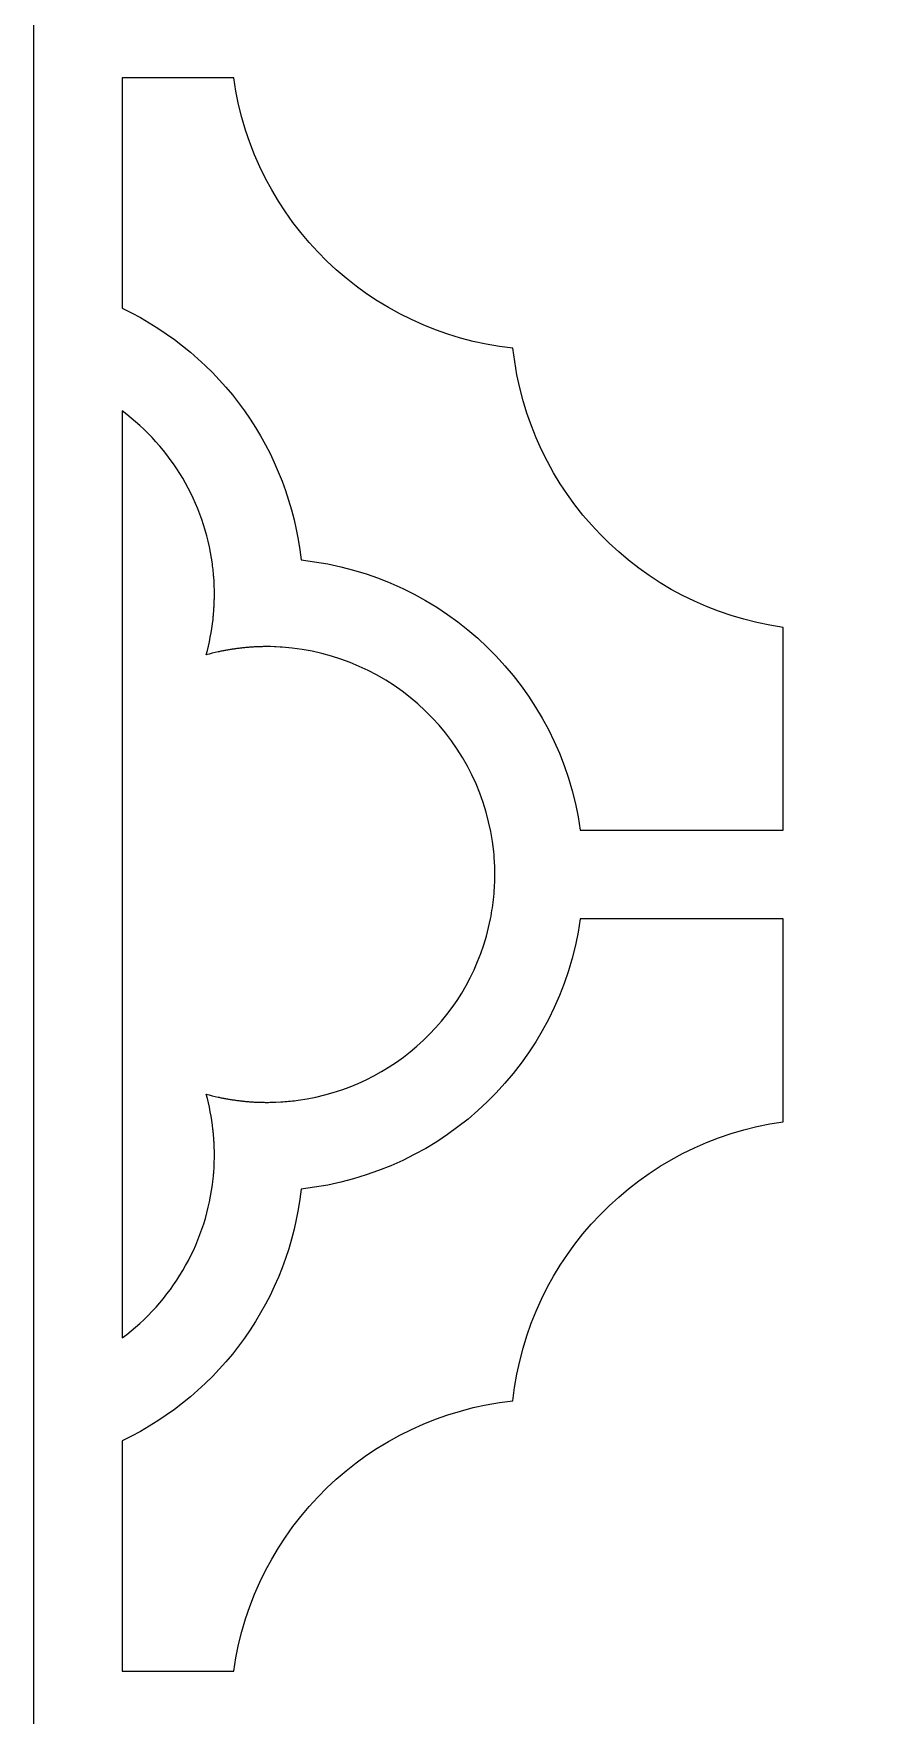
# Model space of a CAD drawing. Header units: centimetres. Extents: x -7.4 to -1.5, y -9 to 2.2.
# Drawn here: x -7.44 to -6.442, y -5.4 to -3.383 of the extents above; entities that cross this region are included whole.
import ezdxf

# ---------------------------------------------------------------- set-up
doc = ezdxf.new("R2010")
doc.units = ezdxf.units.CM
doc.header["$MEASUREMENT"] = 0
doc.layers.add('layer 1', color=7, linetype='Continuous')

msp = doc.modelspace()

# ---------------------------------------------------------------- linework, layer by layer
at = {"layer": 'layer 1', "color": 250}
for points, knots in [([(-7.43951, 2.23468), (-7.43951, 2.23468), (-7.33331, 2.23468), (-7.33331, 2.23468), (-7.33331, 2.23468), (-7.33331, 2.23468), (-1.60574, 2.23468), (-1.60574, 2.23468), (-1.60574, 2.23468), (-1.60574, 2.23468), (-1.49953, 2.23468), (-1.49953, 2.23468), (-1.49953, 2.23468), (-1.49953, 2.23468), (-1.49953, 2.12848), (-1.49953, 2.12848), (-1.49953, 2.12848), (-1.49953, 2.12848), (-1.49953, -8.89401), (-1.49953, -8.89401), (-1.49953, -8.89401), (-1.49953, -8.89401), (-1.49953, -9.00021), (-1.49953, -9.00021), (-1.49953, -9.00021), (-1.49953, -9.00021), (-1.60574, -9.00021), (-1.60574, -9.00021), (-1.60574, -9.00021), (-1.60574, -9.00021), (-7.33331, -9.00021), (-7.33331, -9.00021), (-7.33331, -9.00021), (-7.33331, -9.00021), (-7.43951, -9.00021), (-7.43951, -9.00021), (-7.43951, -9.00021), (-7.43951, -9.00021), (-7.43951, -8.89401), (-7.43951, -8.89401), (-7.43951, -8.89401), (-7.43951, -8.89401), (-7.43951, 2.12848), (-7.43951, 2.12848), (-7.43951, 2.12848), (-7.43951, 2.12848), (-7.43951, 2.23468), (-7.43951, 2.23468)], [0, 0, 0, 0, 0.0769231, 0.0769231, 0.0769231, 0.0769231, 0.1538462, 0.1538462, 0.1538462, 0.1538462, 0.2307692, 0.2307692, 0.2307692, 0.2307692, 0.3076923, 0.3076923, 0.3076923, 0.3076923, 0.3846154, 0.3846154, 0.3846154, 0.3846154, 0.4615385, 0.4615385, 0.4615385, 0.4615385, 0.5384615, 0.5384615, 0.5384615, 0.5384615, 0.6153846, 0.6153846, 0.6153846, 0.6153846, 0.6923077, 0.6923077, 0.6923077, 0.6923077, 0.7692308, 0.7692308, 0.7692308, 0.7692308, 0.8461538, 0.8461538, 0.8461538, 0.8461538, 1, 1, 1, 1]), ([(-7.33331, -3.43586), (-7.33331, -3.43586), (-7.3231, -3.43586), (-7.3231, -3.43586), (-7.3231, -3.43586), (-7.3231, -3.43586), (-7.25069, -3.43586), (-7.25069, -3.43586), (-7.25069, -3.43586), (-7.25069, -3.43586), (-7.19951, -3.43586), (-7.19951, -3.43586), (-7.19951, -3.43586), (-7.17531, -3.60802), (-7.03744, -3.74165), (-6.86457, -3.76014), (-6.86457, -3.76014), (-6.84596, -3.93299), (-6.71248, -4.07101), (-6.5403, -4.09507), (-6.5403, -4.09507), (-6.5403, -4.09507), (-6.5403, -4.14635), (-6.5403, -4.14635), (-6.5403, -4.14635), (-6.5403, -4.14635), (-6.5403, -4.17249), (-6.5403, -4.17249), (-6.5403, -4.17249), (-6.5403, -4.17249), (-6.5403, -4.24989), (-6.5403, -4.24989), (-6.5403, -4.24989), (-6.5403, -4.24989), (-6.5403, -4.33851), (-6.5403, -4.33851), (-6.5403, -4.33851), (-6.5403, -4.33851), (-6.66203, -4.33851), (-6.66203, -4.33851), (-6.66203, -4.33851), (-6.66203, -4.33851), (-6.78374, -4.33851), (-6.78374, -4.33851), (-6.78374, -4.33851), (-6.80795, -4.16634), (-6.94582, -4.03272), (-7.11868, -4.01422), (-7.11868, -4.01422), (-7.13302, -3.88309), (-7.21416, -3.76882), (-7.33331, -3.71221), (-7.33331, -3.71221), (-7.33331, -3.71221), (-7.33331, -3.43586), (-7.33331, -3.43586)], [0, 0, 0, 0, 0.0666667, 0.0666667, 0.0666667, 0.0666667, 0.1333333, 0.1333333, 0.1333333, 0.1333333, 0.2, 0.2, 0.2, 0.2, 0.2666667, 0.2666667, 0.2666667, 0.2666667, 0.3333333, 0.3333333, 0.3333333, 0.3333333, 0.4, 0.4, 0.4, 0.4, 0.4666667, 0.4666667, 0.4666667, 0.4666667, 0.5333333, 0.5333333, 0.5333333, 0.5333333, 0.6, 0.6, 0.6, 0.6, 0.6666667, 0.6666667, 0.6666667, 0.6666667, 0.7333333, 0.7333333, 0.7333333, 0.7333333, 0.8, 0.8, 0.8, 0.8, 0.8666667, 0.8666667, 0.8666667, 0.8666667, 1, 1, 1, 1]), ([(-7.33331, -3.83548), (-7.274, -3.87951), (-7.23497, -3.94568), (-7.22508, -4.01887), (-7.22508, -4.01887), (-7.22508, -4.01887), (-7.22492, -4.02001), (-7.22492, -4.02001), (-7.22492, -4.02001), (-7.22492, -4.02001), (-7.22479, -4.02118), (-7.22479, -4.02118), (-7.22479, -4.02118), (-7.22479, -4.02118), (-7.22451, -4.02349), (-7.22451, -4.02349), (-7.22451, -4.02349), (-7.22451, -4.02349), (-7.2243, -4.02523), (-7.2243, -4.02523), (-7.2243, -4.02523), (-7.2243, -4.02523), (-7.22417, -4.02638), (-7.22417, -4.02638), (-7.22417, -4.02638), (-7.22417, -4.02638), (-7.224, -4.02813), (-7.224, -4.02813), (-7.224, -4.02813), (-7.224, -4.02813), (-7.22386, -4.02962), (-7.22386, -4.02962), (-7.22386, -4.02962), (-7.22386, -4.02962), (-7.22374, -4.03103), (-7.22374, -4.03103), (-7.22374, -4.03103), (-7.22374, -4.03103), (-7.22364, -4.03221), (-7.22364, -4.03221), (-7.22364, -4.03221), (-7.22364, -4.03221), (-7.22356, -4.03319), (-7.22356, -4.03319), (-7.22356, -4.03319), (-7.22356, -4.03319), (-7.22345, -4.03454), (-7.22345, -4.03454), (-7.22345, -4.03454), (-7.22345, -4.03454), (-7.22311, -4.0398), (-7.22311, -4.0398), (-7.22311, -4.0398), (-7.22311, -4.0398), (-7.22304, -4.04097), (-7.22304, -4.04097), (-7.22304, -4.04097), (-7.22304, -4.04097), (-7.223, -4.04215), (-7.223, -4.04215), (-7.223, -4.04215), (-7.223, -4.04215), (-7.22293, -4.04333), (-7.22293, -4.04333), (-7.22293, -4.04333), (-7.22293, -4.04333), (-7.22289, -4.0445), (-7.22289, -4.0445), (-7.22289, -4.0445), (-7.22289, -4.0445), (-7.22283, -4.04623), (-7.22283, -4.04623), (-7.22283, -4.04623), (-7.22283, -4.04623), (-7.22272, -4.05016), (-7.22272, -4.05016), (-7.22272, -4.05016), (-7.22272, -4.05016), (-7.22271, -4.05163), (-7.22271, -4.05163), (-7.22271, -4.05163), (-7.22271, -4.05163), (-7.22267, -4.05341), (-7.22267, -4.05341), (-7.22267, -4.05341), (-7.22267, -4.05341), (-7.22265, -4.05516), (-7.22265, -4.05516), (-7.22265, -4.05516), (-7.22265, -4.05516), (-7.22267, -4.05636), (-7.22267, -4.05636), (-7.22267, -4.05636), (-7.22267, -4.05636), (-7.22267, -4.05753), (-7.22267, -4.05753), (-7.22267, -4.05753), (-7.22267, -4.05753), (-7.22271, -4.05871), (-7.22271, -4.05871), (-7.22271, -4.05871), (-7.22271, -4.05871), (-7.22271, -4.05988), (-7.22271, -4.05988), (-7.22271, -4.05988), (-7.22271, -4.05988), (-7.22274, -4.06107), (-7.22274, -4.06107), (-7.22274, -4.06107), (-7.22274, -4.06107), (-7.22276, -4.06226), (-7.22276, -4.06226), (-7.22276, -4.06226), (-7.22276, -4.06226), (-7.22279, -4.06343), (-7.22279, -4.06343), (-7.22279, -4.06343), (-7.22279, -4.06343), (-7.22283, -4.0646), (-7.22283, -4.0646), (-7.22283, -4.0646), (-7.22283, -4.0646), (-7.22289, -4.06577), (-7.22289, -4.06577), (-7.22289, -4.06577), (-7.22289, -4.06577), (-7.22293, -4.06696), (-7.22293, -4.06696), (-7.22293, -4.06696), (-7.22293, -4.06696), (-7.223, -4.06813), (-7.223, -4.06813), (-7.223, -4.06813), (-7.223, -4.06813), (-7.22304, -4.06929), (-7.22304, -4.06929), (-7.22304, -4.06929), (-7.22304, -4.06929), (-7.22311, -4.07047), (-7.22311, -4.07047), (-7.22311, -4.07047), (-7.22311, -4.07047), (-7.22316, -4.07163), (-7.22316, -4.07163), (-7.22316, -4.07163), (-7.22316, -4.07163), (-7.22324, -4.0728), (-7.22324, -4.0728), (-7.22324, -4.0728), (-7.22324, -4.0728), (-7.2233, -4.07395), (-7.2233, -4.07395), (-7.2233, -4.07395), (-7.2233, -4.07395), (-7.2234, -4.07513), (-7.2234, -4.07513), (-7.2234, -4.07513), (-7.2234, -4.07513), (-7.22348, -4.07628), (-7.22348, -4.07628), (-7.22348, -4.07628), (-7.22348, -4.07628), (-7.22358, -4.07746), (-7.22358, -4.07746), (-7.22358, -4.07746), (-7.22358, -4.07746), (-7.22367, -4.0786), (-7.22367, -4.0786), (-7.22367, -4.0786), (-7.22367, -4.0786), (-7.2238, -4.07979), (-7.2238, -4.07979), (-7.2238, -4.07979), (-7.2238, -4.07979), (-7.22389, -4.08093), (-7.22389, -4.08093), (-7.22389, -4.08093), (-7.22389, -4.08093), (-7.224, -4.08207), (-7.224, -4.08207), (-7.224, -4.08207), (-7.224, -4.08207), (-7.22409, -4.08323), (-7.22409, -4.08323), (-7.22409, -4.08323), (-7.22409, -4.08323), (-7.22422, -4.08438), (-7.22422, -4.08438), (-7.22422, -4.08438), (-7.22422, -4.08438), (-7.22435, -4.08552), (-7.22435, -4.08552), (-7.22435, -4.08552), (-7.22593, -4.0999), (-7.22866, -4.11413), (-7.23252, -4.12807), (-7.23252, -4.12807), (-7.22779, -4.12679), (-7.22303, -4.12563), (-7.21825, -4.12458), (-7.21825, -4.12458), (-7.21825, -4.12458), (-7.21713, -4.12432), (-7.21713, -4.12432), (-7.21713, -4.12432), (-7.21713, -4.12432), (-7.21602, -4.12409), (-7.21602, -4.12409), (-7.21602, -4.12409), (-7.21602, -4.12409), (-7.2149, -4.12384), (-7.2149, -4.12384), (-7.2149, -4.12384), (-7.2149, -4.12384), (-7.21378, -4.12363), (-7.21378, -4.12363), (-7.21378, -4.12363), (-7.21378, -4.12363), (-7.21267, -4.1234), (-7.21267, -4.1234), (-7.21267, -4.1234), (-7.21267, -4.1234), (-7.21156, -4.1232), (-7.21156, -4.1232), (-7.21156, -4.1232), (-7.21156, -4.1232), (-7.21044, -4.12297), (-7.21044, -4.12297), (-7.21044, -4.12297), (-7.21044, -4.12297), (-7.20932, -4.12278), (-7.20932, -4.12278), (-7.20932, -4.12278), (-7.20932, -4.12278), (-7.20818, -4.12255), (-7.20818, -4.12255), (-7.20818, -4.12255), (-7.20818, -4.12255), (-7.20708, -4.12237), (-7.20708, -4.12237), (-7.20708, -4.12237), (-7.20708, -4.12237), (-7.20593, -4.12215), (-7.20593, -4.12215), (-7.20593, -4.12215), (-7.20593, -4.12215), (-7.20482, -4.12198), (-7.20482, -4.12198), (-7.20482, -4.12198), (-7.20482, -4.12198), (-7.20368, -4.1218), (-7.20368, -4.1218), (-7.20368, -4.1218), (-7.20368, -4.1218), (-7.20255, -4.12161), (-7.20255, -4.12161), (-7.20255, -4.12161), (-7.20255, -4.12161), (-7.20141, -4.12142), (-7.20141, -4.12142), (-7.20141, -4.12142), (-7.20141, -4.12142), (-7.20028, -4.12127), (-7.20028, -4.12127), (-7.20028, -4.12127), (-7.20028, -4.12127), (-7.19914, -4.12108), (-7.19914, -4.12108), (-7.19914, -4.12108), (-7.19914, -4.12108), (-7.19798, -4.12092), (-7.19798, -4.12092), (-7.19798, -4.12092), (-7.19798, -4.12092), (-7.19683, -4.12074), (-7.19683, -4.12074), (-7.19683, -4.12074), (-7.19683, -4.12074), (-7.19572, -4.12061), (-7.19572, -4.12061), (-7.19572, -4.12061), (-7.19572, -4.12061), (-7.19456, -4.12046), (-7.19456, -4.12046), (-7.19456, -4.12046), (-7.19456, -4.12046), (-7.19342, -4.12032), (-7.19342, -4.12032), (-7.19342, -4.12032), (-7.19342, -4.12032), (-7.19227, -4.12017), (-7.19227, -4.12017), (-7.19227, -4.12017), (-7.19227, -4.12017), (-7.19113, -4.12004), (-7.19113, -4.12004), (-7.19113, -4.12004), (-7.19113, -4.12004), (-7.18998, -4.11991), (-7.18998, -4.11991), (-7.18998, -4.11991), (-7.18998, -4.11991), (-7.18883, -4.11977), (-7.18883, -4.11977), (-7.18883, -4.11977), (-7.18883, -4.11977), (-7.18767, -4.11965), (-7.18767, -4.11965), (-7.18767, -4.11965), (-7.18767, -4.11965), (-7.18653, -4.11955), (-7.18653, -4.11955), (-7.18653, -4.11955), (-7.18653, -4.11955), (-7.18538, -4.11943), (-7.18538, -4.11943), (-7.18538, -4.11943), (-7.18538, -4.11943), (-7.18424, -4.11934), (-7.18424, -4.11934), (-7.18424, -4.11934), (-7.18424, -4.11934), (-7.18306, -4.11922), (-7.18306, -4.11922), (-7.18306, -4.11922), (-7.18306, -4.11922), (-7.18191, -4.11912), (-7.18191, -4.11912), (-7.18191, -4.11912), (-7.18191, -4.11912), (-7.18073, -4.11904), (-7.18073, -4.11904), (-7.18073, -4.11904), (-7.18073, -4.11904), (-7.17959, -4.11895), (-7.17959, -4.11895), (-7.17959, -4.11895), (-7.17959, -4.11895), (-7.1784, -4.11885), (-7.1784, -4.11885), (-7.1784, -4.11885), (-7.1784, -4.11885), (-7.17726, -4.11879), (-7.17726, -4.11879), (-7.17726, -4.11879), (-7.17726, -4.11879), (-7.17608, -4.11871), (-7.17608, -4.11871), (-7.17608, -4.11871), (-7.17608, -4.11871), (-7.17492, -4.11865), (-7.17492, -4.11865), (-7.17492, -4.11865), (-7.17492, -4.11865), (-7.17373, -4.11858), (-7.17373, -4.11858), (-7.17373, -4.11858), (-7.17373, -4.11858), (-7.17259, -4.11854), (-7.17259, -4.11854), (-7.17259, -4.11854), (-7.17259, -4.11854), (-7.1714, -4.11849), (-7.1714, -4.11849), (-7.1714, -4.11849), (-7.1714, -4.11849), (-7.17022, -4.11844), (-7.17022, -4.11844), (-7.17022, -4.11844), (-7.17022, -4.11844), (-7.16905, -4.11838), (-7.16905, -4.11838), (-7.16905, -4.11838), (-7.16905, -4.11838), (-7.16788, -4.11834), (-7.16788, -4.11834), (-7.16788, -4.11834), (-7.16788, -4.11834), (-7.1667, -4.11831), (-7.1667, -4.11831), (-7.1667, -4.11831), (-7.1667, -4.11831), (-7.16553, -4.11828), (-7.16553, -4.11828), (-7.16553, -4.11828), (-7.16553, -4.11828), (-7.16434, -4.11826), (-7.16434, -4.11826), (-7.16434, -4.11826), (-7.16434, -4.11826), (-7.16317, -4.11826), (-7.16317, -4.11826), (-7.16317, -4.11826), (-7.16317, -4.11826), (-7.16198, -4.11823), (-7.16198, -4.11823), (-7.16198, -4.11823), (-7.16198, -4.11823), (-7.16081, -4.11823), (-7.16081, -4.11823), (-7.16081, -4.11823), (-7.16081, -4.11823), (-7.15962, -4.11821), (-7.15962, -4.11821), (-7.15962, -4.11821), (-7.15962, -4.11821), (-7.15843, -4.11823), (-7.15843, -4.11823), (-7.15843, -4.11823), (-7.15843, -4.11823), (-7.157, -4.11823), (-7.157, -4.11823), (-7.157, -4.11823), (-7.157, -4.11823), (-7.15548, -4.11826), (-7.15548, -4.11826), (-7.15548, -4.11826), (-7.15548, -4.11826), (-7.15042, -4.11838), (-7.15042, -4.11838), (-7.15042, -4.11838), (-7.15042, -4.11838), (-7.14897, -4.11845), (-7.14897, -4.11845), (-7.14897, -4.11845), (-7.14897, -4.11845), (-7.14368, -4.1187), (-7.14368, -4.1187), (-7.14368, -4.1187), (-7.14368, -4.1187), (-7.14251, -4.11878), (-7.14251, -4.11878), (-7.14251, -4.11878), (-7.14251, -4.11878), (-7.14133, -4.11884), (-7.14133, -4.11884), (-7.14133, -4.11884), (-7.077, -4.12334), (-7.01627, -4.15035), (-6.96982, -4.19508), (-6.96982, -4.19508), (-6.92335, -4.23984), (-6.89424, -4.29965), (-6.88766, -4.36383), (-6.88766, -4.36383), (-6.88766, -4.36383), (-6.88726, -4.36799), (-6.88726, -4.36799), (-6.88726, -4.36799), (-6.88726, -4.36799), (-6.88713, -4.36964), (-6.88713, -4.36964), (-6.88713, -4.36964), (-6.88684, -4.37342), (-6.88661, -4.3772), (-6.88645, -4.38099), (-6.88645, -4.38099), (-6.88645, -4.38099), (-6.88641, -4.38224), (-6.88641, -4.38224), (-6.88641, -4.38224), (-6.88641, -4.38224), (-6.88634, -4.38394), (-6.88634, -4.38394), (-6.88634, -4.38394), (-6.88634, -4.38394), (-6.88628, -4.38635), (-6.88628, -4.38635), (-6.88628, -4.38635), (-6.88628, -4.38635), (-6.88628, -4.38733), (-6.88628, -4.38733), (-6.88628, -4.38733), (-6.88628, -4.38733), (-6.88624, -4.38902), (-6.88624, -4.38902), (-6.88624, -4.38902), (-6.88624, -4.38902), (-6.88623, -4.39074), (-6.88623, -4.39074), (-6.88623, -4.39074), (-6.88623, -4.39074), (-6.88623, -4.39243), (-6.88623, -4.39243), (-6.88623, -4.39243), (-6.88623, -4.39243), (-6.88624, -4.39412), (-6.88624, -4.39412), (-6.88624, -4.39412), (-6.88624, -4.39412), (-6.88627, -4.39548), (-6.88627, -4.39548), (-6.88627, -4.39548), (-6.88627, -4.39548), (-6.88628, -4.39667), (-6.88628, -4.39667), (-6.88628, -4.39667), (-6.88628, -4.39667), (-6.88631, -4.39835), (-6.88631, -4.39835), (-6.88631, -4.39835), (-6.88631, -4.39835), (-6.88638, -4.40007), (-6.88638, -4.40007), (-6.88638, -4.40007), (-6.88638, -4.40007), (-6.88641, -4.40123), (-6.88641, -4.40123), (-6.88641, -4.40123), (-6.88658, -4.40559), (-6.88684, -4.40997), (-6.88719, -4.41433), (-6.88719, -4.41433), (-6.88719, -4.41433), (-6.88755, -4.41851), (-6.88755, -4.41851), (-6.88755, -4.41851), (-6.88846, -4.42728), (-6.88974, -4.43601), (-6.89141, -4.44467), (-6.89141, -4.44467), (-6.9139, -4.55906), (-7.00675, -4.64657), (-7.12225, -4.66242), (-7.12225, -4.66242), (-7.1283, -4.66326), (-7.13437, -4.66388), (-7.14046, -4.66431), (-7.14046, -4.66431), (-7.14046, -4.66431), (-7.1419, -4.6644), (-7.1419, -4.6644), (-7.1419, -4.6644), (-7.1419, -4.6644), (-7.14309, -4.66447), (-7.14309, -4.66447), (-7.14309, -4.66447), (-7.14309, -4.66447), (-7.14897, -4.66476), (-7.14897, -4.66476), (-7.14897, -4.66476), (-7.14897, -4.66476), (-7.15042, -4.66483), (-7.15042, -4.66483), (-7.15042, -4.66483), (-7.15042, -4.66483), (-7.15461, -4.66494), (-7.15461, -4.66494), (-7.15461, -4.66494), (-7.15461, -4.66494), (-7.15608, -4.66495), (-7.15608, -4.66495), (-7.15608, -4.66495), (-7.15608, -4.66495), (-7.15786, -4.66498), (-7.15786, -4.66498), (-7.15786, -4.66498), (-7.15786, -4.66498), (-7.15962, -4.66501), (-7.15962, -4.66501), (-7.15962, -4.66501), (-7.15962, -4.66501), (-7.16081, -4.66498), (-7.16081, -4.66498), (-7.16081, -4.66498), (-7.16081, -4.66498), (-7.16198, -4.66498), (-7.16198, -4.66498), (-7.16198, -4.66498), (-7.16198, -4.66498), (-7.16317, -4.66495), (-7.16317, -4.66495), (-7.16317, -4.66495), (-7.16317, -4.66495), (-7.16434, -4.66495), (-7.16434, -4.66495), (-7.16434, -4.66495), (-7.16434, -4.66495), (-7.16553, -4.66491), (-7.16553, -4.66491), (-7.16553, -4.66491), (-7.16553, -4.66491), (-7.1667, -4.6649), (-7.1667, -4.6649), (-7.1667, -4.6649), (-7.1667, -4.6649), (-7.16788, -4.66487), (-7.16788, -4.66487), (-7.16788, -4.66487), (-7.16788, -4.66487), (-7.16905, -4.66483), (-7.16905, -4.66483), (-7.16905, -4.66483), (-7.16905, -4.66483), (-7.17022, -4.66477), (-7.17022, -4.66477), (-7.17022, -4.66477), (-7.17022, -4.66477), (-7.1714, -4.66473), (-7.1714, -4.66473), (-7.1714, -4.66473), (-7.1714, -4.66473), (-7.17259, -4.66466), (-7.17259, -4.66466), (-7.17259, -4.66466), (-7.17259, -4.66466), (-7.17373, -4.66462), (-7.17373, -4.66462), (-7.17373, -4.66462), (-7.17373, -4.66462), (-7.17492, -4.66456), (-7.17492, -4.66456), (-7.17492, -4.66456), (-7.17492, -4.66456), (-7.17607, -4.66449), (-7.17607, -4.66449), (-7.17607, -4.66449), (-7.17607, -4.66449), (-7.17725, -4.66443), (-7.17725, -4.66443), (-7.17725, -4.66443), (-7.17725, -4.66443), (-7.17839, -4.66435), (-7.17839, -4.66435), (-7.17839, -4.66435), (-7.17839, -4.66435), (-7.17958, -4.66427), (-7.17958, -4.66427), (-7.17958, -4.66427), (-7.17958, -4.66427), (-7.18072, -4.66417), (-7.18072, -4.66417), (-7.18072, -4.66417), (-7.18072, -4.66417), (-7.1819, -4.66408), (-7.1819, -4.66408), (-7.1819, -4.66408), (-7.1819, -4.66408), (-7.18304, -4.66399), (-7.18304, -4.66399), (-7.18304, -4.66399), (-7.18304, -4.66399), (-7.1842, -4.66387), (-7.1842, -4.66387), (-7.1842, -4.66387), (-7.1842, -4.66387), (-7.18536, -4.66377), (-7.18536, -4.66377), (-7.18536, -4.66377), (-7.18536, -4.66377), (-7.18651, -4.66366), (-7.18651, -4.66366), (-7.18651, -4.66366), (-7.18651, -4.66366), (-7.18765, -4.66355), (-7.18765, -4.66355), (-7.18765, -4.66355), (-7.18765, -4.66355), (-7.18882, -4.66344), (-7.18882, -4.66344), (-7.18882, -4.66344), (-7.18882, -4.66344), (-7.18995, -4.66331), (-7.18995, -4.66331), (-7.18995, -4.66331), (-7.18995, -4.66331), (-7.1911, -4.66317), (-7.1911, -4.66317), (-7.1911, -4.66317), (-7.1911, -4.66317), (-7.19226, -4.66304), (-7.19226, -4.66304), (-7.19226, -4.66304), (-7.19226, -4.66304), (-7.1934, -4.66289), (-7.1934, -4.66289), (-7.1934, -4.66289), (-7.1934, -4.66289), (-7.19454, -4.66275), (-7.19454, -4.66275), (-7.19454, -4.66275), (-7.19454, -4.66275), (-7.1957, -4.66259), (-7.1957, -4.66259), (-7.1957, -4.66259), (-7.1957, -4.66259), (-7.19681, -4.66246), (-7.19681, -4.66246), (-7.19681, -4.66246), (-7.19681, -4.66246), (-7.19795, -4.66228), (-7.19795, -4.66228), (-7.19795, -4.66228), (-7.19795, -4.66228), (-7.1991, -4.66212), (-7.1991, -4.66212), (-7.1991, -4.66212), (-7.1991, -4.66212), (-7.20025, -4.66195), (-7.20025, -4.66195), (-7.20025, -4.66195), (-7.20025, -4.66195), (-7.20137, -4.66179), (-7.20137, -4.66179), (-7.20137, -4.66179), (-7.20137, -4.66179), (-7.20252, -4.66159), (-7.20252, -4.66159), (-7.20252, -4.66159), (-7.20252, -4.66159), (-7.20363, -4.66142), (-7.20363, -4.66142), (-7.20363, -4.66142), (-7.20363, -4.66142), (-7.20478, -4.66122), (-7.20478, -4.66122), (-7.20478, -4.66122), (-7.20478, -4.66122), (-7.2059, -4.66105), (-7.2059, -4.66105), (-7.2059, -4.66105), (-7.2059, -4.66105), (-7.20705, -4.66084), (-7.20705, -4.66084), (-7.20705, -4.66084), (-7.20705, -4.66084), (-7.20816, -4.66065), (-7.20816, -4.66065), (-7.20816, -4.66065), (-7.20816, -4.66065), (-7.20928, -4.66043), (-7.20928, -4.66043), (-7.20928, -4.66043), (-7.20928, -4.66043), (-7.2104, -4.66023), (-7.2104, -4.66023), (-7.2104, -4.66023), (-7.2104, -4.66023), (-7.21151, -4.66001), (-7.21151, -4.66001), (-7.21151, -4.66001), (-7.21151, -4.66001), (-7.21264, -4.6598), (-7.21264, -4.6598), (-7.21264, -4.6598), (-7.21264, -4.6598), (-7.21375, -4.65958), (-7.21375, -4.65958), (-7.21375, -4.65958), (-7.21375, -4.65958), (-7.21486, -4.65937), (-7.21486, -4.65937), (-7.21486, -4.65937), (-7.21486, -4.65937), (-7.21598, -4.65911), (-7.21598, -4.65911), (-7.21598, -4.65911), (-7.21598, -4.65911), (-7.21709, -4.65889), (-7.21709, -4.65889), (-7.21709, -4.65889), (-7.21709, -4.65889), (-7.21821, -4.65864), (-7.21821, -4.65864), (-7.21821, -4.65864), (-7.22299, -4.65759), (-7.22774, -4.65642), (-7.23246, -4.65513), (-7.23246, -4.65513), (-7.22865, -4.66908), (-7.22594, -4.68331), (-7.22436, -4.69768), (-7.22436, -4.69768), (-7.22436, -4.69768), (-7.22423, -4.69882), (-7.22423, -4.69882), (-7.22423, -4.69882), (-7.22423, -4.69882), (-7.22411, -4.69998), (-7.22411, -4.69998), (-7.22411, -4.69998), (-7.22411, -4.69998), (-7.224, -4.70113), (-7.224, -4.70113), (-7.224, -4.70113), (-7.224, -4.70113), (-7.22389, -4.70228), (-7.22389, -4.70228), (-7.22389, -4.70228), (-7.22389, -4.70228), (-7.2238, -4.70342), (-7.2238, -4.70342), (-7.2238, -4.70342), (-7.2238, -4.70342), (-7.22367, -4.7046), (-7.22367, -4.7046), (-7.22367, -4.7046), (-7.22367, -4.7046), (-7.22358, -4.70576), (-7.22358, -4.70576), (-7.22358, -4.70576), (-7.22358, -4.70576), (-7.22348, -4.70693), (-7.22348, -4.70693), (-7.22348, -4.70693), (-7.22348, -4.70693), (-7.2234, -4.70807), (-7.2234, -4.70807), (-7.2234, -4.70807), (-7.2234, -4.70807), (-7.2233, -4.70926), (-7.2233, -4.70926), (-7.2233, -4.70926), (-7.2233, -4.70926), (-7.22324, -4.7104), (-7.22324, -4.7104), (-7.22324, -4.7104), (-7.22324, -4.7104), (-7.22316, -4.71158), (-7.22316, -4.71158), (-7.22316, -4.71158), (-7.22316, -4.71158), (-7.22311, -4.71274), (-7.22311, -4.71274), (-7.22311, -4.71274), (-7.22311, -4.71274), (-7.22304, -4.71392), (-7.22304, -4.71392), (-7.22304, -4.71392), (-7.22304, -4.71392), (-7.223, -4.71507), (-7.223, -4.71507), (-7.223, -4.71507), (-7.223, -4.71507), (-7.22293, -4.71626), (-7.22293, -4.71626), (-7.22293, -4.71626), (-7.22293, -4.71626), (-7.22289, -4.71743), (-7.22289, -4.71743), (-7.22289, -4.71743), (-7.22289, -4.71743), (-7.22283, -4.71861), (-7.22283, -4.71861), (-7.22283, -4.71861), (-7.22283, -4.71861), (-7.22279, -4.71978), (-7.22279, -4.71978), (-7.22279, -4.71978), (-7.22279, -4.71978), (-7.22276, -4.72095), (-7.22276, -4.72095), (-7.22276, -4.72095), (-7.22276, -4.72095), (-7.22274, -4.72213), (-7.22274, -4.72213), (-7.22274, -4.72213), (-7.22274, -4.72213), (-7.22271, -4.72332), (-7.22271, -4.72332), (-7.22271, -4.72332), (-7.22271, -4.72332), (-7.22271, -4.7245), (-7.22271, -4.7245), (-7.22271, -4.7245), (-7.22271, -4.7245), (-7.22267, -4.72568), (-7.22267, -4.72568), (-7.22267, -4.72568), (-7.22267, -4.72568), (-7.22267, -4.72685), (-7.22267, -4.72685), (-7.22267, -4.72685), (-7.22267, -4.72685), (-7.22265, -4.72804), (-7.22265, -4.72804), (-7.22265, -4.72804), (-7.22265, -4.72804), (-7.22267, -4.72922), (-7.22267, -4.72922), (-7.22267, -4.72922), (-7.22267, -4.72922), (-7.22269, -4.73065), (-7.22269, -4.73065), (-7.22269, -4.73065), (-7.22269, -4.73065), (-7.22271, -4.73218), (-7.22271, -4.73218), (-7.22271, -4.73218), (-7.22271, -4.73218), (-7.22279, -4.73616), (-7.22279, -4.73616), (-7.22279, -4.73616), (-7.22279, -4.73616), (-7.22289, -4.73871), (-7.22289, -4.73871), (-7.22289, -4.73871), (-7.22289, -4.73871), (-7.22293, -4.73988), (-7.22293, -4.73988), (-7.22293, -4.73988), (-7.22293, -4.73988), (-7.223, -4.74106), (-7.223, -4.74106), (-7.223, -4.74106), (-7.223, -4.74106), (-7.22303, -4.74209), (-7.22303, -4.74209), (-7.22303, -4.74209), (-7.22303, -4.74209), (-7.22311, -4.74341), (-7.22311, -4.74341), (-7.22311, -4.74341), (-7.22311, -4.74341), (-7.22344, -4.74852), (-7.22344, -4.74852), (-7.22344, -4.74852), (-7.22344, -4.74852), (-7.22355, -4.74984), (-7.22355, -4.74984), (-7.22355, -4.74984), (-7.22355, -4.74984), (-7.22364, -4.751), (-7.22364, -4.751), (-7.22364, -4.751), (-7.22364, -4.751), (-7.22374, -4.75218), (-7.22374, -4.75218), (-7.22374, -4.75218), (-7.22374, -4.75218), (-7.22385, -4.75333), (-7.22385, -4.75333), (-7.22385, -4.75333), (-7.22385, -4.75333), (-7.22394, -4.75445), (-7.22394, -4.75445), (-7.22394, -4.75445), (-7.22394, -4.75445), (-7.22409, -4.75609), (-7.22409, -4.75609), (-7.22409, -4.75609), (-7.22409, -4.75609), (-7.22424, -4.7574), (-7.22424, -4.7574), (-7.22424, -4.7574), (-7.22424, -4.7574), (-7.22444, -4.75914), (-7.22444, -4.75914), (-7.22444, -4.75914), (-7.22444, -4.75914), (-7.22469, -4.76125), (-7.22469, -4.76125), (-7.22469, -4.76125), (-7.22469, -4.76125), (-7.22485, -4.76261), (-7.22485, -4.76261), (-7.22485, -4.76261), (-7.22485, -4.76261), (-7.22501, -4.76376), (-7.22501, -4.76376), (-7.22501, -4.76376), (-7.23479, -4.83716), (-7.27388, -4.90351), (-7.33331, -4.94768), (-7.33331, -4.94768), (-7.33331, -4.94768), (-7.33331, -3.83548), (-7.33331, -3.83548)], [0, 0, 0, 0, 0.0041152, 0.0041152, 0.0041152, 0.0041152, 0.0082305, 0.0082305, 0.0082305, 0.0082305, 0.0123457, 0.0123457, 0.0123457, 0.0123457, 0.0164609, 0.0164609, 0.0164609, 0.0164609, 0.0205761, 0.0205761, 0.0205761, 0.0205761, 0.0246914, 0.0246914, 0.0246914, 0.0246914, 0.0288066, 0.0288066, 0.0288066, 0.0288066, 0.0329218, 0.0329218, 0.0329218, 0.0329218, 0.037037, 0.037037, 0.037037, 0.037037, 0.0411523, 0.0411523, 0.0411523, 0.0411523, 0.0452675, 0.0452675, 0.0452675, 0.0452675, 0.0493827, 0.0493827, 0.0493827, 0.0493827, 0.0534979, 0.0534979, 0.0534979, 0.0534979, 0.0576132, 0.0576132, 0.0576132, 0.0576132, 0.0617284, 0.0617284, 0.0617284, 0.0617284, 0.0658436, 0.0658436, 0.0658436, 0.0658436, 0.0699588, 0.0699588, 0.0699588, 0.0699588, 0.0740741, 0.0740741, 0.0740741, 0.0740741, 0.0781893, 0.0781893, 0.0781893, 0.0781893, 0.0823045, 0.0823045, 0.0823045, 0.0823045, 0.0864198, 0.0864198, 0.0864198, 0.0864198, 0.090535, 0.090535, 0.090535, 0.090535, 0.0946502, 0.0946502, 0.0946502, 0.0946502, 0.0987654, 0.0987654, 0.0987654, 0.0987654, 0.1028807, 0.1028807, 0.1028807, 0.1028807, 0.1069959, 0.1069959, 0.1069959, 0.1069959, 0.1111111, 0.1111111, 0.1111111, 0.1111111, 0.1152263, 0.1152263, 0.1152263, 0.1152263, 0.1193416, 0.1193416, 0.1193416, 0.1193416, 0.1234568, 0.1234568, 0.1234568, 0.1234568, 0.127572, 0.127572, 0.127572, 0.127572, 0.1316872, 0.1316872, 0.1316872, 0.1316872, 0.1358025, 0.1358025, 0.1358025, 0.1358025, 0.1399177, 0.1399177, 0.1399177, 0.1399177, 0.1440329, 0.1440329, 0.1440329, 0.1440329, 0.1481481, 0.1481481, 0.1481481, 0.1481481, 0.1522634, 0.1522634, 0.1522634, 0.1522634, 0.1563786, 0.1563786, 0.1563786, 0.1563786, 0.1604938, 0.1604938, 0.1604938, 0.1604938, 0.1646091, 0.1646091, 0.1646091, 0.1646091, 0.1687243, 0.1687243, 0.1687243, 0.1687243, 0.1728395, 0.1728395, 0.1728395, 0.1728395, 0.1769547, 0.1769547, 0.1769547, 0.1769547, 0.18107, 0.18107, 0.18107, 0.18107, 0.1851852, 0.1851852, 0.1851852, 0.1851852, 0.1893004, 0.1893004, 0.1893004, 0.1893004, 0.1934156, 0.1934156, 0.1934156, 0.1934156, 0.1975309, 0.1975309, 0.1975309, 0.1975309, 0.2016461, 0.2016461, 0.2016461, 0.2016461, 0.2057613, 0.2057613, 0.2057613, 0.2057613, 0.2098765, 0.2098765, 0.2098765, 0.2098765, 0.2139918, 0.2139918, 0.2139918, 0.2139918, 0.218107, 0.218107, 0.218107, 0.218107, 0.2222222, 0.2222222, 0.2222222, 0.2222222, 0.2263374, 0.2263374, 0.2263374, 0.2263374, 0.2304527, 0.2304527, 0.2304527, 0.2304527, 0.2345679, 0.2345679, 0.2345679, 0.2345679, 0.2386831, 0.2386831, 0.2386831, 0.2386831, 0.2427984, 0.2427984, 0.2427984, 0.2427984, 0.2469136, 0.2469136, 0.2469136, 0.2469136, 0.2510288, 0.2510288, 0.2510288, 0.2510288, 0.255144, 0.255144, 0.255144, 0.255144, 0.2592593, 0.2592593, 0.2592593, 0.2592593, 0.2633745, 0.2633745, 0.2633745, 0.2633745, 0.2674897, 0.2674897, 0.2674897, 0.2674897, 0.2716049, 0.2716049, 0.2716049, 0.2716049, 0.2757202, 0.2757202, 0.2757202, 0.2757202, 0.2798354, 0.2798354, 0.2798354, 0.2798354, 0.2839506, 0.2839506, 0.2839506, 0.2839506, 0.2880658, 0.2880658, 0.2880658, 0.2880658, 0.2921811, 0.2921811, 0.2921811, 0.2921811, 0.2962963, 0.2962963, 0.2962963, 0.2962963, 0.3004115, 0.3004115, 0.3004115, 0.3004115, 0.3045267, 0.3045267, 0.3045267, 0.3045267, 0.308642, 0.308642, 0.308642, 0.308642, 0.3127572, 0.3127572, 0.3127572, 0.3127572, 0.3168724, 0.3168724, 0.3168724, 0.3168724, 0.3209877, 0.3209877, 0.3209877, 0.3209877, 0.3251029, 0.3251029, 0.3251029, 0.3251029, 0.3292181, 0.3292181, 0.3292181, 0.3292181, 0.3333333, 0.3333333, 0.3333333, 0.3333333, 0.3374486, 0.3374486, 0.3374486, 0.3374486, 0.3415638, 0.3415638, 0.3415638, 0.3415638, 0.345679, 0.345679, 0.345679, 0.345679, 0.3497942, 0.3497942, 0.3497942, 0.3497942, 0.3539095, 0.3539095, 0.3539095, 0.3539095, 0.3580247, 0.3580247, 0.3580247, 0.3580247, 0.3621399, 0.3621399, 0.3621399, 0.3621399, 0.3662551, 0.3662551, 0.3662551, 0.3662551, 0.3703704, 0.3703704, 0.3703704, 0.3703704, 0.3744856, 0.3744856, 0.3744856, 0.3744856, 0.3786008, 0.3786008, 0.3786008, 0.3786008, 0.382716, 0.382716, 0.382716, 0.382716, 0.3868313, 0.3868313, 0.3868313, 0.3868313, 0.3909465, 0.3909465, 0.3909465, 0.3909465, 0.3950617, 0.3950617, 0.3950617, 0.3950617, 0.399177, 0.399177, 0.399177, 0.399177, 0.4032922, 0.4032922, 0.4032922, 0.4032922, 0.4074074, 0.4074074, 0.4074074, 0.4074074, 0.4115226, 0.4115226, 0.4115226, 0.4115226, 0.4156379, 0.4156379, 0.4156379, 0.4156379, 0.4197531, 0.4197531, 0.4197531, 0.4197531, 0.4238683, 0.4238683, 0.4238683, 0.4238683, 0.4279835, 0.4279835, 0.4279835, 0.4279835, 0.4320988, 0.4320988, 0.4320988, 0.4320988, 0.436214, 0.436214, 0.436214, 0.436214, 0.4403292, 0.4403292, 0.4403292, 0.4403292, 0.4444444, 0.4444444, 0.4444444, 0.4444444, 0.4485597, 0.4485597, 0.4485597, 0.4485597, 0.4526749, 0.4526749, 0.4526749, 0.4526749, 0.4567901, 0.4567901, 0.4567901, 0.4567901, 0.4609053, 0.4609053, 0.4609053, 0.4609053, 0.4650206, 0.4650206, 0.4650206, 0.4650206, 0.4691358, 0.4691358, 0.4691358, 0.4691358, 0.473251, 0.473251, 0.473251, 0.473251, 0.4773663, 0.4773663, 0.4773663, 0.4773663, 0.4814815, 0.4814815, 0.4814815, 0.4814815, 0.4855967, 0.4855967, 0.4855967, 0.4855967, 0.4897119, 0.4897119, 0.4897119, 0.4897119, 0.4938272, 0.4938272, 0.4938272, 0.4938272, 0.4979424, 0.4979424, 0.4979424, 0.4979424, 0.5020576, 0.5020576, 0.5020576, 0.5020576, 0.5061728, 0.5061728, 0.5061728, 0.5061728, 0.5102881, 0.5102881, 0.5102881, 0.5102881, 0.5144033, 0.5144033, 0.5144033, 0.5144033, 0.5185185, 0.5185185, 0.5185185, 0.5185185, 0.5226337, 0.5226337, 0.5226337, 0.5226337, 0.526749, 0.526749, 0.526749, 0.526749, 0.5308642, 0.5308642, 0.5308642, 0.5308642, 0.5349794, 0.5349794, 0.5349794, 0.5349794, 0.5390947, 0.5390947, 0.5390947, 0.5390947, 0.5432099, 0.5432099, 0.5432099, 0.5432099, 0.5473251, 0.5473251, 0.5473251, 0.5473251, 0.5514403, 0.5514403, 0.5514403, 0.5514403, 0.5555556, 0.5555556, 0.5555556, 0.5555556, 0.5596708, 0.5596708, 0.5596708, 0.5596708, 0.563786, 0.563786, 0.563786, 0.563786, 0.5679012, 0.5679012, 0.5679012, 0.5679012, 0.5720165, 0.5720165, 0.5720165, 0.5720165, 0.5761317, 0.5761317, 0.5761317, 0.5761317, 0.5802469, 0.5802469, 0.5802469, 0.5802469, 0.5843621, 0.5843621, 0.5843621, 0.5843621, 0.5884774, 0.5884774, 0.5884774, 0.5884774, 0.5925926, 0.5925926, 0.5925926, 0.5925926, 0.5967078, 0.5967078, 0.5967078, 0.5967078, 0.600823, 0.600823, 0.600823, 0.600823, 0.6049383, 0.6049383, 0.6049383, 0.6049383, 0.6090535, 0.6090535, 0.6090535, 0.6090535, 0.6131687, 0.6131687, 0.6131687, 0.6131687, 0.617284, 0.617284, 0.617284, 0.617284, 0.6213992, 0.6213992, 0.6213992, 0.6213992, 0.6255144, 0.6255144, 0.6255144, 0.6255144, 0.6296296, 0.6296296, 0.6296296, 0.6296296, 0.6337449, 0.6337449, 0.6337449, 0.6337449, 0.6378601, 0.6378601, 0.6378601, 0.6378601, 0.6419753, 0.6419753, 0.6419753, 0.6419753, 0.6460905, 0.6460905, 0.6460905, 0.6460905, 0.6502058, 0.6502058, 0.6502058, 0.6502058, 0.654321, 0.654321, 0.654321, 0.654321, 0.6584362, 0.6584362, 0.6584362, 0.6584362, 0.6625514, 0.6625514, 0.6625514, 0.6625514, 0.6666667, 0.6666667, 0.6666667, 0.6666667, 0.6707819, 0.6707819, 0.6707819, 0.6707819, 0.6748971, 0.6748971, 0.6748971, 0.6748971, 0.6790123, 0.6790123, 0.6790123, 0.6790123, 0.6831276, 0.6831276, 0.6831276, 0.6831276, 0.6872428, 0.6872428, 0.6872428, 0.6872428, 0.691358, 0.691358, 0.691358, 0.691358, 0.6954733, 0.6954733, 0.6954733, 0.6954733, 0.6995885, 0.6995885, 0.6995885, 0.6995885, 0.7037037, 0.7037037, 0.7037037, 0.7037037, 0.7078189, 0.7078189, 0.7078189, 0.7078189, 0.7119342, 0.7119342, 0.7119342, 0.7119342, 0.7160494, 0.7160494, 0.7160494, 0.7160494, 0.7201646, 0.7201646, 0.7201646, 0.7201646, 0.7242798, 0.7242798, 0.7242798, 0.7242798, 0.7283951, 0.7283951, 0.7283951, 0.7283951, 0.7325103, 0.7325103, 0.7325103, 0.7325103, 0.7366255, 0.7366255, 0.7366255, 0.7366255, 0.7407407, 0.7407407, 0.7407407, 0.7407407, 0.744856, 0.744856, 0.744856, 0.744856, 0.7489712, 0.7489712, 0.7489712, 0.7489712, 0.7530864, 0.7530864, 0.7530864, 0.7530864, 0.7572016, 0.7572016, 0.7572016, 0.7572016, 0.7613169, 0.7613169, 0.7613169, 0.7613169, 0.7654321, 0.7654321, 0.7654321, 0.7654321, 0.7695473, 0.7695473, 0.7695473, 0.7695473, 0.7736626, 0.7736626, 0.7736626, 0.7736626, 0.7777778, 0.7777778, 0.7777778, 0.7777778, 0.781893, 0.781893, 0.781893, 0.781893, 0.7860082, 0.7860082, 0.7860082, 0.7860082, 0.7901235, 0.7901235, 0.7901235, 0.7901235, 0.7942387, 0.7942387, 0.7942387, 0.7942387, 0.7983539, 0.7983539, 0.7983539, 0.7983539, 0.8024691, 0.8024691, 0.8024691, 0.8024691, 0.8065844, 0.8065844, 0.8065844, 0.8065844, 0.8106996, 0.8106996, 0.8106996, 0.8106996, 0.8148148, 0.8148148, 0.8148148, 0.8148148, 0.81893, 0.81893, 0.81893, 0.81893, 0.8230453, 0.8230453, 0.8230453, 0.8230453, 0.8271605, 0.8271605, 0.8271605, 0.8271605, 0.8312757, 0.8312757, 0.8312757, 0.8312757, 0.8353909, 0.8353909, 0.8353909, 0.8353909, 0.8395062, 0.8395062, 0.8395062, 0.8395062, 0.8436214, 0.8436214, 0.8436214, 0.8436214, 0.8477366, 0.8477366, 0.8477366, 0.8477366, 0.8518519, 0.8518519, 0.8518519, 0.8518519, 0.8559671, 0.8559671, 0.8559671, 0.8559671, 0.8600823, 0.8600823, 0.8600823, 0.8600823, 0.8641975, 0.8641975, 0.8641975, 0.8641975, 0.8683128, 0.8683128, 0.8683128, 0.8683128, 0.872428, 0.872428, 0.872428, 0.872428, 0.8765432, 0.8765432, 0.8765432, 0.8765432, 0.8806584, 0.8806584, 0.8806584, 0.8806584, 0.8847737, 0.8847737, 0.8847737, 0.8847737, 0.8888889, 0.8888889, 0.8888889, 0.8888889, 0.8930041, 0.8930041, 0.8930041, 0.8930041, 0.8971193, 0.8971193, 0.8971193, 0.8971193, 0.9012346, 0.9012346, 0.9012346, 0.9012346, 0.9053498, 0.9053498, 0.9053498, 0.9053498, 0.909465, 0.909465, 0.909465, 0.909465, 0.9135802, 0.9135802, 0.9135802, 0.9135802, 0.9176955, 0.9176955, 0.9176955, 0.9176955, 0.9218107, 0.9218107, 0.9218107, 0.9218107, 0.9259259, 0.9259259, 0.9259259, 0.9259259, 0.9300412, 0.9300412, 0.9300412, 0.9300412, 0.9341564, 0.9341564, 0.9341564, 0.9341564, 0.9382716, 0.9382716, 0.9382716, 0.9382716, 0.9423868, 0.9423868, 0.9423868, 0.9423868, 0.9465021, 0.9465021, 0.9465021, 0.9465021, 0.9506173, 0.9506173, 0.9506173, 0.9506173, 0.9547325, 0.9547325, 0.9547325, 0.9547325, 0.9588477, 0.9588477, 0.9588477, 0.9588477, 0.962963, 0.962963, 0.962963, 0.962963, 0.9670782, 0.9670782, 0.9670782, 0.9670782, 0.9711934, 0.9711934, 0.9711934, 0.9711934, 0.9753086, 0.9753086, 0.9753086, 0.9753086, 0.9794239, 0.9794239, 0.9794239, 0.9794239, 0.9835391, 0.9835391, 0.9835391, 0.9835391, 0.9876543, 0.9876543, 0.9876543, 0.9876543, 0.9917695, 0.9917695, 0.9917695, 0.9917695, 1, 1, 1, 1]), ([(-7.33331, -5.07099), (-7.21419, -5.01433), (-7.13296, -4.90012), (-7.11868, -4.76898), (-7.11868, -4.76898), (-6.94583, -4.75036), (-6.80781, -4.61688), (-6.78374, -4.44469), (-6.78374, -4.44469), (-6.78374, -4.44469), (-6.66203, -4.44469), (-6.66203, -4.44469), (-6.66203, -4.44469), (-6.66203, -4.44469), (-6.5403, -4.44469), (-6.5403, -4.44469), (-6.5403, -4.44469), (-6.5403, -4.44469), (-6.5403, -4.53331), (-6.5403, -4.53331), (-6.5403, -4.53331), (-6.5403, -4.53331), (-6.5403, -4.61074), (-6.5403, -4.61074), (-6.5403, -4.61074), (-6.5403, -4.61074), (-6.5403, -4.63686), (-6.5403, -4.63686), (-6.5403, -4.63686), (-6.5403, -4.63686), (-6.5403, -4.68815), (-6.5403, -4.68815), (-6.5403, -4.68815), (-6.71246, -4.71234), (-6.84609, -4.85021), (-6.86457, -5.02307), (-6.86457, -5.02307), (-7.03743, -5.0417), (-7.17544, -5.17518), (-7.19951, -5.34736), (-7.19951, -5.34736), (-7.19951, -5.34736), (-7.25069, -5.34736), (-7.25069, -5.34736), (-7.25069, -5.34736), (-7.25069, -5.34736), (-7.3231, -5.34736), (-7.3231, -5.34736), (-7.3231, -5.34736), (-7.3231, -5.34736), (-7.33331, -5.34736), (-7.33331, -5.34736), (-7.33331, -5.34736), (-7.33331, -5.34736), (-7.33331, -5.07099), (-7.33331, -5.07099), (-7.33331, -5.07099), (-7.33331, -5.07099), (-7.33331, -5.07099), (-7.33331, -5.07099)], [0, 0, 0, 0, 0.0625, 0.0625, 0.0625, 0.0625, 0.125, 0.125, 0.125, 0.125, 0.1875, 0.1875, 0.1875, 0.1875, 0.25, 0.25, 0.25, 0.25, 0.3125, 0.3125, 0.3125, 0.3125, 0.375, 0.375, 0.375, 0.375, 0.4375, 0.4375, 0.4375, 0.4375, 0.5, 0.5, 0.5, 0.5, 0.5625, 0.5625, 0.5625, 0.5625, 0.625, 0.625, 0.625, 0.625, 0.6875, 0.6875, 0.6875, 0.6875, 0.75, 0.75, 0.75, 0.75, 0.8125, 0.8125, 0.8125, 0.8125, 0.875, 0.875, 0.875, 0.875, 1, 1, 1, 1])]:
    msp.add_open_spline(points, degree=3, knots=knots, dxfattribs=at)

doc.saveas('drawing.dxf')
